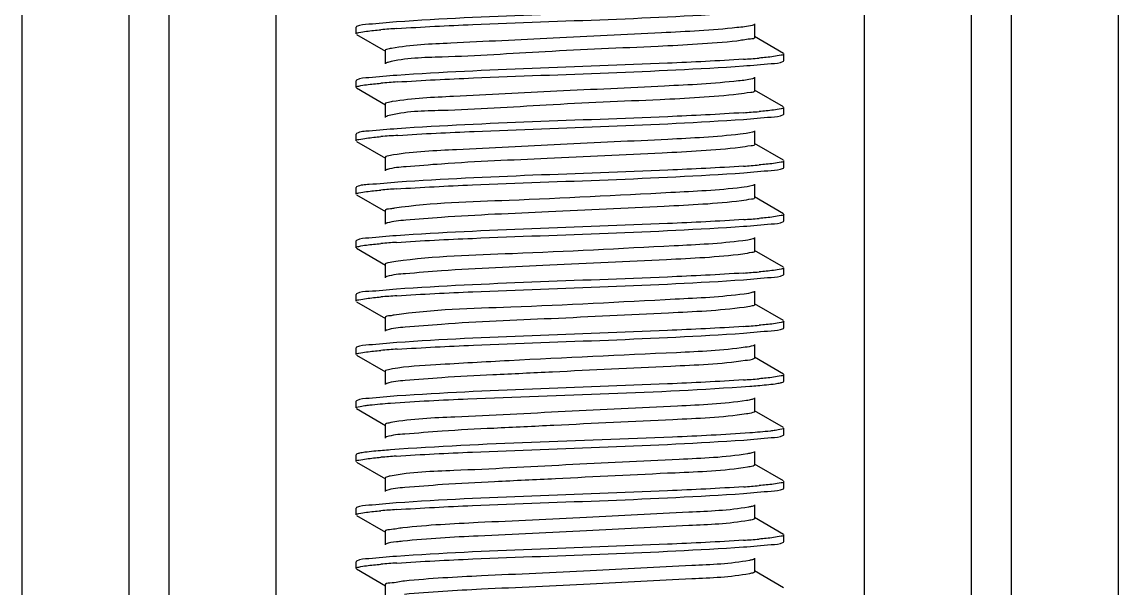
# Model space of a CAD drawing. Extents: x 1680110 to 4798266, y 269661 to 1249705.
# Drawn here: x 2404359.1 to 2404710.5, y 663789.8 to 663971.4 of the extents above; entities that cross this region are included whole.
import ezdxf

# ---------------------------------------------------------------- set-up
doc = ezdxf.new("R2010")
doc.units = 0
doc.header["$LTSCALE"] = 1000
doc.header["$MEASUREMENT"] = 0

# ---------------------------------------------------------------- blocks, each defined once
blk = doc.blocks.new('gfhhrryyfd')
at = {"linetype": 'Continuous'}
for p, q in [((3693152.86, -1741005.43), (3693152.86, -1744418.97)), ((3693187.15, -1741005.43), (3693187.15, -1744418.97)), ((3693200.01, -1741005.43), (3693200.01, -1744418.97)), ((3693234.3, -1741005.43), (3693234.3, -1744418.97)), ((3693422.89, -1741005.43), (3693422.89, -1744418.97)), ((3693457.18, -1741005.43), (3693457.18, -1744418.97)), ((3693470.04, -1741005.43), (3693470.04, -1744418.97)), ((3693504.33, -1741005.43), (3693504.33, -1744418.97)), ((3693260.18, -1743474.47), (3693260.01, -1743474.65)), ((3693260.01, -1743476.8), (3693260.01, -1743474.65)), ((3693260.01, -1743476.8), (3693260.01, -1743474.65)), ((3693387.89, -1743477.87), (3693387.89, -1743473.58)), ((3693260.18, -1743476.98), (3693269.48, -1743482.37)), ((3693397.01, -1743483.04), (3693387.71, -1743477.65)), ((3693269.29, -1743482.15), (3693269.29, -1743486.44)), ((3693397.18, -1743485.37), (3693397.18, -1743483.23)), ((3693397.18, -1743485.37), (3693397.18, -1743483.23)), ((3693397.01, -1743485.56), (3693397.18, -1743485.37)), ((3693387.89, -1743495.01), (3693387.89, -1743490.73)), ((3693260.18, -1743491.61), (3693260.01, -1743491.8)), ((3693260.01, -1743493.94), (3693260.01, -1743491.8)), ((3693260.01, -1743493.94), (3693260.01, -1743491.8)), ((3693260.18, -1743494.13), (3693269.48, -1743499.52)), ((3693397.01, -1743500.18), (3693387.71, -1743494.8)), ((3693269.29, -1743499.3), (3693269.29, -1743503.59)), ((3693397.18, -1743502.51), (3693397.18, -1743500.37)), ((3693397.18, -1743502.51), (3693397.18, -1743500.37)), ((3693397.01, -1743502.7), (3693397.18, -1743502.51)), ((3693387.89, -1743512.16), (3693387.89, -1743507.87)), ((3693260.18, -1743508.76), (3693260.01, -1743508.94)), ((3693260.01, -1743511.09), (3693260.01, -1743508.94)), ((3693260.01, -1743511.09), (3693260.01, -1743508.94)), ((3693260.18, -1743511.27), (3693269.48, -1743516.66)), ((3693397.01, -1743517.33), (3693387.71, -1743511.94)), ((3693269.29, -1743516.44), (3693269.29, -1743520.73)), ((3693397.18, -1743519.66), (3693397.18, -1743517.52)), ((3693397.18, -1743519.66), (3693397.18, -1743517.52)), ((3693397.01, -1743519.85), (3693397.18, -1743519.66)), ((3693387.89, -1743529.3), (3693387.89, -1743525.02)), ((3693260.18, -1743525.9), (3693260.01, -1743526.09)), ((3693260.01, -1743528.23), (3693260.01, -1743526.09)), ((3693260.01, -1743528.23), (3693260.01, -1743526.09)), ((3693260.18, -1743528.42), (3693269.48, -1743533.81)), ((3693397.01, -1743534.47), (3693387.71, -1743529.09)), ((3693269.29, -1743533.59), (3693269.29, -1743537.88)), ((3693397.18, -1743536.8), (3693397.18, -1743534.66)), ((3693397.18, -1743536.8), (3693397.18, -1743534.66)), ((3693397.01, -1743536.99), (3693397.18, -1743536.8)), ((3693260.18, -1743543.05), (3693260.01, -1743543.23)), ((3693260.01, -1743545.38), (3693260.01, -1743543.23)), ((3693260.01, -1743545.38), (3693260.01, -1743543.23)), ((3693387.89, -1743546.45), (3693387.89, -1743542.16)), ((3693260.18, -1743545.57), (3693269.48, -1743550.95)), ((3693397.01, -1743551.62), (3693387.71, -1743546.23)), ((3693269.29, -1743550.74), (3693269.29, -1743555.02)), ((3693397.01, -1743554.14), (3693397.18, -1743553.95)), ((3693397.18, -1743553.95), (3693397.18, -1743551.81)), ((3693397.18, -1743553.95), (3693397.18, -1743551.81)), ((3693260.18, -1743560.19), (3693260.01, -1743560.38)), ((3693260.01, -1743562.52), (3693260.01, -1743560.38)), ((3693260.01, -1743562.52), (3693260.01, -1743560.38)), ((3693387.89, -1743563.59), (3693387.89, -1743559.31)), ((3693260.18, -1743562.71), (3693269.48, -1743568.1)), ((3693397.01, -1743568.76), (3693387.71, -1743563.38)), ((3693269.29, -1743567.88), (3693269.29, -1743572.17)), ((3693397.01, -1743571.28), (3693397.18, -1743571.1)), ((3693397.18, -1743571.1), (3693397.18, -1743568.95)), ((3693397.18, -1743571.1), (3693397.18, -1743568.95)), ((3693260.18, -1743577.34), (3693260.01, -1743577.52)), ((3693260.01, -1743579.67), (3693260.01, -1743577.52)), ((3693260.01, -1743579.67), (3693260.01, -1743577.52)), ((3693387.89, -1743580.74), (3693387.89, -1743576.45)), ((3693260.18, -1743579.86), (3693269.48, -1743585.24)), ((3693397.01, -1743585.91), (3693387.71, -1743580.52)), ((3693269.29, -1743585.03), (3693269.29, -1743589.31)), ((3693397.01, -1743588.43), (3693397.18, -1743588.24)), ((3693397.18, -1743588.24), (3693397.18, -1743586.1)), ((3693397.18, -1743588.24), (3693397.18, -1743586.1)), ((3693260.18, -1743594.48), (3693260.01, -1743594.67)), ((3693260.01, -1743596.81), (3693260.01, -1743594.67)), ((3693260.01, -1743596.81), (3693260.01, -1743594.67)), ((3693387.89, -1743597.88), (3693387.89, -1743593.6)), ((3693260.18, -1743597), (3693269.48, -1743602.39)), ((3693397.01, -1743603.05), (3693387.71, -1743597.67)), ((3693269.29, -1743602.17), (3693269.29, -1743606.46)), ((3693269.8, -1743606.1), (3693269.48, -1743606.24)), ((3693397.01, -1743605.57), (3693397.18, -1743605.39)), ((3693397.18, -1743605.39), (3693397.18, -1743603.24)), ((3693397.18, -1743605.39), (3693397.18, -1743603.24)), ((3693260.18, -1743611.63), (3693260.01, -1743611.82)), ((3693260.01, -1743613.96), (3693260.01, -1743611.82)), ((3693260.01, -1743613.96), (3693260.01, -1743611.82)), ((3693387.89, -1743615.03), (3693387.89, -1743610.74)), ((3693260.18, -1743614.15), (3693269.48, -1743619.53)), ((3693397.01, -1743620.2), (3693387.71, -1743614.81)), ((3693269.29, -1743619.32), (3693269.29, -1743623.6)), ((3693397.18, -1743622.53), (3693397.18, -1743620.39)), ((3693397.18, -1743622.53), (3693397.18, -1743620.39)), ((3693269.77, -1743623.26), (3693269.48, -1743623.39)), ((3693397.01, -1743622.72), (3693397.18, -1743622.53)), ((3693260.18, -1743628.77), (3693260.01, -1743628.96)), ((3693260.01, -1743631.1), (3693260.01, -1743628.96)), ((3693260.01, -1743631.1), (3693260.01, -1743628.96)), ((3693260.18, -1743631.29), (3693269.48, -1743636.68)), ((3693387.89, -1743632.18), (3693387.89, -1743627.89)), ((3693397.01, -1743637.35), (3693387.71, -1743631.96)), ((3693269.29, -1743636.46), (3693269.29, -1743640.75)), ((3693397.18, -1743639.68), (3693397.18, -1743637.53)), ((3693397.18, -1743639.68), (3693397.18, -1743637.53)), ((3693397.01, -1743639.86), (3693397.18, -1743639.68)), ((3693387.89, -1743649.32), (3693387.89, -1743645.03)), ((3693260.18, -1743645.92), (3693260.01, -1743646.11)), ((3693260.01, -1743648.25), (3693260.01, -1743646.11)), ((3693260.01, -1743648.25), (3693260.01, -1743646.11)), ((3693260.18, -1743648.44), (3693269.48, -1743653.82)), ((3693397.01, -1743654.49), (3693387.71, -1743649.1)), ((3693269.29, -1743653.61), (3693269.29, -1743657.89))]:
    blk.add_line(p, q, dxfattribs=at)
for centre, radius, start, end in [((3693292.76, -1743770.47), 296.04, 93.8191, 94.8056), ((3693364.5, -1743190.38), 295.21, 273.8293, 274.8033), ((3693292.97, -1743790.22), 298.65, 93.7945, 94.8061), ((3693364.49, -1743207.49), 295.24, 273.829, 274.8033), ((3693293.24, -1743810.85), 302.15, 93.7629, 94.8058), ((3693364.52, -1743225.01), 294.87, 273.8325, 274.8033), ((3693292.57, -1743819.57), 293.7, 93.8435, 94.8035), ((3693364.62, -1743243.38), 293.64, 273.8438, 274.8035), ((3693292.63, -1743837.38), 294.36, 93.8358, 94.8047), ((3693364.54, -1743259.5), 294.67, 273.8343, 274.8034), ((3693292.75, -1743856.12), 295.97, 93.8198, 94.8056), ((3693364.5, -1743276.11), 295.2, 273.8293, 274.8033), ((3693292.96, -1743875.84), 298.55, 93.7954, 94.806), ((3693364.49, -1743293.21), 295.25, 273.829, 274.8033), ((3693292.57, -1743905.29), 293.69, 93.8436, 94.8035), ((3693364.62, -1743329.15), 293.6, 273.8442, 274.8035), ((3693292.62, -1743923.07), 294.32, 93.8362, 94.8047), ((3693364.54, -1743345.26), 294.64, 273.8345, 274.8034), ((3693292.75, -1743941.78), 295.9, 93.8204, 94.8056)]:
    blk.add_arc(centre, radius, start, end, dxfattribs=at)
for points, knots in [([(3693384.24, -1743467.78), (3693376.12, -1743468.34), (3693339.02, -1743470.12), (3693301.87, -1743470.98), (3693272.94, -1743472.95)], [0, 0, 0, 0, 0.219182, 1, 1, 1, 1]), ([(3693272.94, -1743472.95), (3693269.98, -1743473.15), (3693265.84, -1743473.73), (3693261.33, -1743473.8), (3693260.18, -1743474.47)], [0, 0, 0, 0, 0.690282, 1, 1, 1, 1]), ([(3693273.04, -1743475.09), (3693281.16, -1743474.54), (3693318.22, -1743472.75), (3693355.32, -1743471.89), (3693384.21, -1743469.93)], [0, 0, 0, 0, 0.219464, 1, 1, 1, 1]), ([(3693260.01, -1743476.8), (3693260.01, -1743476.49), (3693261.65, -1743476.28), (3693262.48, -1743476.06), (3693263.3, -1743475.95)], [0, 0, 0, 0, 0.271583, 1, 1, 1, 1]), ([(3693382.13, -1743474.79), (3693374.09, -1743475.66), (3693354.42, -1743476.65), (3693323.81, -1743478.02), (3693294.97, -1743479.64), (3693277.59, -1743480.32), (3693271.31, -1743481.44)], [0, 0, 0, 0, 0.218541, 0.53186, 0.827656, 1, 1, 1, 1]), ([(3693387.71, -1743473.8), (3693387.5, -1743473.92), (3693385.66, -1743474.45), (3693383.77, -1743474.62), (3693382.13, -1743474.79)], [0, 0, 0, 0, 0.126922, 1, 1, 1, 1]), ([(3693382.13, -1743479.08), (3693373.72, -1743479.98), (3693353.22, -1743481.02), (3693321.64, -1743482.3), (3693292.91, -1743484.3), (3693275.84, -1743484.48), (3693270.22, -1743485.96)], [0, 0, 0, 0, 0.226203, 0.548928, 0.844544, 1, 1, 1, 1]), ([(3693387.89, -1743477.87), (3693387.9, -1743478.39), (3693384.94, -1743478.5), (3693383.57, -1743478.93), (3693382.13, -1743479.08)], [0, 0, 0, 0, 0.26668, 1, 1, 1, 1]), ([(3693271.31, -1743481.44), (3693270.8, -1743481.53), (3693270.23, -1743481.66), (3693269.3, -1743481.95), (3693269.29, -1743482.15)], [0, 0, 0, 0, 0.71423, 1, 1, 1, 1]), ([(3693397.18, -1743483.23), (3693397.18, -1743483.54), (3693395.53, -1743483.74), (3693394.69, -1743483.97), (3693393.86, -1743484.08)], [0, 0, 0, 0, 0.271492, 1, 1, 1, 1]), ([(3693270.22, -1743485.96), (3693270.07, -1743486), (3693269.82, -1743486.07), (3693269.58, -1743486.17), (3693269.48, -1743486.22)], [0, 0, 0, 0, 0.582774, 1, 1, 1, 1]), ([(3693384.21, -1743484.93), (3693376.1, -1743485.48), (3693339.04, -1743487.27), (3693301.94, -1743488.13), (3693273.04, -1743490.09)], [0, 0, 0, 0, 0.219137, 1, 1, 1, 1]), ([(3693273.2, -1743492.22), (3693281.33, -1743491.67), (3693318.34, -1743489.89), (3693355.38, -1743489.03), (3693384.21, -1743487.07)], [0, 0, 0, 0, 0.21999, 1, 1, 1, 1]), ([(3693384.21, -1743487.07), (3693387.17, -1743486.87), (3693391.33, -1743486.3), (3693395.86, -1743486.22), (3693397.01, -1743485.56)], [0, 0, 0, 0, 0.690317, 1, 1, 1, 1]), ([(3693273.04, -1743490.09), (3693270.06, -1743490.29), (3693265.89, -1743490.87), (3693261.34, -1743490.94), (3693260.18, -1743491.61)], [0, 0, 0, 0, 0.69044, 1, 1, 1, 1]), ([(3693260.01, -1743493.94), (3693260.01, -1743493.63), (3693261.66, -1743493.42), (3693262.5, -1743493.2), (3693263.33, -1743493.09)], [0, 0, 0, 0, 0.27145, 1, 1, 1, 1]), ([(3693382.63, -1743491.89), (3693374.77, -1743492.76), (3693355.32, -1743493.75), (3693324.86, -1743495.14), (3693295.77, -1743496.71), (3693278.12, -1743497.46), (3693271.63, -1743498.53)], [0, 0, 0, 0, 0.213445, 0.524835, 0.822565, 1, 1, 1, 1]), ([(3693387.71, -1743490.94), (3693387.51, -1743491.06), (3693385.84, -1743491.55), (3693384.13, -1743491.72), (3693382.63, -1743491.89)], [0, 0, 0, 0, 0.129402, 1, 1, 1, 1]), ([(3693382.63, -1743496.17), (3693374.28, -1743497.1), (3693353.71, -1743498.13), (3693321.92, -1743499.41), (3693292.96, -1743501.5), (3693275.72, -1743501.58), (3693270.12, -1743503.13)], [0, 0, 0, 0, 0.223629, 0.547758, 0.845359, 1, 1, 1, 1]), ([(3693387.89, -1743495.01), (3693387.9, -1743495.5), (3693385.21, -1743495.64), (3693383.95, -1743496.02), (3693382.63, -1743496.17)], [0, 0, 0, 0, 0.267679, 1, 1, 1, 1]), ([(3693271.63, -1743498.53), (3693271.04, -1743498.63), (3693270.4, -1743498.78), (3693269.3, -1743499.07), (3693269.29, -1743499.3)], [0, 0, 0, 0, 0.717972, 1, 1, 1, 1]), ([(3693397.18, -1743500.37), (3693397.18, -1743500.68), (3693395.53, -1743500.89), (3693394.69, -1743501.12), (3693393.86, -1743501.22)], [0, 0, 0, 0, 0.27149, 1, 1, 1, 1]), ([(3693270.12, -1743503.13), (3693269.99, -1743503.17), (3693269.78, -1743503.23), (3693269.57, -1743503.32), (3693269.48, -1743503.37)], [0, 0, 0, 0, 0.576628, 1, 1, 1, 1]), ([(3693384.21, -1743502.08), (3693376.12, -1743502.63), (3693339.12, -1743504.41), (3693302.07, -1743505.28), (3693273.2, -1743507.22)], [0, 0, 0, 0, 0.218917, 1, 1, 1, 1]), ([(3693273.42, -1743509.35), (3693281.56, -1743508.81), (3693318.5, -1743507.03), (3693355.48, -1743506.17), (3693384.23, -1743504.22)], [0, 0, 0, 0, 0.220703, 1, 1, 1, 1]), ([(3693384.23, -1743504.22), (3693387.19, -1743504.02), (3693391.34, -1743503.44), (3693395.86, -1743503.36), (3693397.01, -1743502.7)], [0, 0, 0, 0, 0.690284, 1, 1, 1, 1]), ([(3693273.2, -1743507.22), (3693270.19, -1743507.43), (3693265.96, -1743508.01), (3693261.35, -1743508.08), (3693260.18, -1743508.76)], [0, 0, 0, 0, 0.690671, 1, 1, 1, 1]), ([(3693387.71, -1743508.09), (3693387.53, -1743508.19), (3693386.02, -1743508.66), (3693384.46, -1743508.82), (3693383.11, -1743508.98)], [0, 0, 0, 0, 0.132064, 1, 1, 1, 1]), ([(3693260.01, -1743511.09), (3693260.01, -1743510.77), (3693261.69, -1743510.57), (3693262.53, -1743510.34), (3693263.37, -1743510.23)], [0, 0, 0, 0, 0.271241, 1, 1, 1, 1]), ([(3693383.11, -1743508.98), (3693375.43, -1743509.87), (3693356.22, -1743510.84), (3693325.91, -1743512.25), (3693296.59, -1743513.79), (3693278.67, -1743514.58), (3693271.97, -1743515.62)], [0, 0, 0, 0, 0.208365, 0.51783, 0.817489, 1, 1, 1, 1]), ([(3693383.11, -1743513.26), (3693374.83, -1743514.23), (3693354.19, -1743515.19), (3693322.31, -1743516.8), (3693294.87, -1743517.89), (3693277.83, -1743519.28), (3693271.97, -1743519.73), (3693270.04, -1743520.3)], [0, 0, 0, 0, 0.220836, 0.546198, 0.845814, 0.946671, 1, 1, 1, 1]), ([(3693387.89, -1743512.16), (3693387.9, -1743512.6), (3693385.47, -1743512.78), (3693384.31, -1743513.12), (3693383.11, -1743513.26)], [0, 0, 0, 0, 0.268865, 1, 1, 1, 1]), ([(3693271.97, -1743515.62), (3693271.3, -1743515.73), (3693270.58, -1743515.9), (3693269.3, -1743516.18), (3693269.29, -1743516.44)], [0, 0, 0, 0, 0.721099, 1, 1, 1, 1]), ([(3693397.18, -1743517.52), (3693397.18, -1743517.83), (3693395.53, -1743518.03), (3693394.7, -1743518.26), (3693393.86, -1743518.37)], [0, 0, 0, 0, 0.271512, 1, 1, 1, 1]), ([(3693270.04, -1743520.3), (3693269.93, -1743520.33), (3693269.74, -1743520.39), (3693269.56, -1743520.47), (3693269.48, -1743520.51)], [0, 0, 0, 0, 0.571059, 1, 1, 1, 1]), ([(3693272.88, -1743526.53), (3693281.01, -1743525.98), (3693318.15, -1743524.19), (3693355.34, -1743523.33), (3693384.31, -1743521.36)], [0, 0, 0, 0, 0.219066, 1, 1, 1, 1]), ([(3693384.23, -1743519.22), (3693376.17, -1743519.77), (3693339.23, -1743521.55), (3693302.25, -1743522.42), (3693273.42, -1743524.35)], [0, 0, 0, 0, 0.218549, 1, 1, 1, 1]), ([(3693384.31, -1743521.36), (3693387.25, -1743521.16), (3693391.37, -1743520.59), (3693395.86, -1743520.51), (3693397.01, -1743519.85)], [0, 0, 0, 0, 0.69018, 1, 1, 1, 1]), ([(3693273.42, -1743524.35), (3693270.35, -1743524.56), (3693266.05, -1743525.15), (3693261.37, -1743525.22), (3693260.18, -1743525.9)], [0, 0, 0, 0, 0.690961, 1, 1, 1, 1]), ([(3693387.71, -1743525.23), (3693387.54, -1743525.33), (3693386.19, -1743525.77), (3693384.78, -1743525.92), (3693383.57, -1743526.07)], [0, 0, 0, 0, 0.134759, 1, 1, 1, 1]), ([(3693260.01, -1743528.23), (3693260.01, -1743527.92), (3693261.65, -1743527.72), (3693262.48, -1743527.49), (3693263.3, -1743527.38)], [0, 0, 0, 0, 0.271599, 1, 1, 1, 1]), ([(3693383.57, -1743526.07), (3693376.08, -1743526.99), (3693351.19, -1743528.17), (3693314.16, -1743530.28), (3693284.48, -1743530.95), (3693272.34, -1743532.71)], [0, 0, 0, 0, 0.2033, 0.669699, 1, 1, 1, 1]), ([(3693387.89, -1743529.3), (3693387.9, -1743529.71), (3693385.72, -1743529.92), (3693384.66, -1743530.22), (3693383.57, -1743530.35)], [0, 0, 0, 0, 0.269913, 1, 1, 1, 1]), ([(3693272.34, -1743532.71), (3693271.89, -1743532.78), (3693271.03, -1743533.02), (3693269.3, -1743532.98), (3693269.29, -1743533.59)], [0, 0, 0, 0, 0.421563, 1, 1, 1, 1]), ([(3693383.57, -1743530.35), (3693375.36, -1743531.36), (3693354.7, -1743532.3), (3693322.66, -1743533.94), (3693294.95, -1743535.01), (3693277.77, -1743536.44), (3693271.89, -1743536.88), (3693269.97, -1743537.46)], [0, 0, 0, 0, 0.21788, 0.544381, 0.846087, 0.947243, 1, 1, 1, 1]), ([(3693384.31, -1743536.36), (3693376.18, -1743536.91), (3693339.04, -1743538.7), (3693301.85, -1743539.56), (3693272.88, -1743541.54)], [0, 0, 0, 0, 0.219044, 1, 1, 1, 1]), ([(3693397.18, -1743534.66), (3693397.18, -1743534.97), (3693395.54, -1743535.18), (3693394.71, -1743535.4), (3693393.89, -1743535.51)], [0, 0, 0, 0, 0.271607, 1, 1, 1, 1]), ([(3693269.97, -1743537.46), (3693269.88, -1743537.49), (3693269.71, -1743537.55), (3693269.55, -1743537.62), (3693269.48, -1743537.66)], [0, 0, 0, 0, 0.566019, 1, 1, 1, 1]), ([(3693272.93, -1743543.68), (3693281.05, -1743543.12), (3693318.16, -1743541.33), (3693355.31, -1743540.48), (3693384.24, -1743538.51)], [0, 0, 0, 0, 0.21915, 1, 1, 1, 1]), ([(3693384.24, -1743538.51), (3693387.2, -1743538.31), (3693391.34, -1743537.73), (3693395.86, -1743537.65), (3693397.01, -1743536.99)], [0, 0, 0, 0, 0.690268, 1, 1, 1, 1]), ([(3693272.88, -1743541.54), (3693269.94, -1743541.74), (3693265.82, -1743542.31), (3693261.32, -1743542.39), (3693260.18, -1743543.05)], [0, 0, 0, 0, 0.690198, 1, 1, 1, 1]), ([(3693384.01, -1743543.16), (3693376.7, -1743544.1), (3693352.05, -1743545.27), (3693315, -1743547.35), (3693285.13, -1743548.1), (3693272.73, -1743549.8)], [0, 0, 0, 0, 0.198237, 0.663206, 1, 1, 1, 1]), ([(3693387.71, -1743542.38), (3693387.56, -1743542.47), (3693386.35, -1743542.87), (3693385.09, -1743543.02), (3693384.01, -1743543.16)], [0, 0, 0, 0, 0.138038, 1, 1, 1, 1]), ([(3693260.01, -1743545.38), (3693260.01, -1743545.07), (3693261.65, -1743544.86), (3693262.47, -1743544.64), (3693263.3, -1743544.53)], [0, 0, 0, 0, 0.271633, 1, 1, 1, 1]), ([(3693387.89, -1743546.45), (3693387.9, -1743546.82), (3693385.96, -1743547.05), (3693384.98, -1743547.32), (3693384.01, -1743547.44)], [0, 0, 0, 0, 0.271897, 1, 1, 1, 1]), ([(3693272.73, -1743549.8), (3693271.86, -1743549.92), (3693270.99, -1743550.15), (3693269.29, -1743550.41), (3693269.29, -1743550.74)], [0, 0, 0, 0, 0.725984, 1, 1, 1, 1]), ([(3693384.01, -1743547.44), (3693375.89, -1743548.49), (3693355.2, -1743549.4), (3693323.03, -1743551.08), (3693295.05, -1743552.14), (3693277.74, -1743553.6), (3693271.82, -1743554.02), (3693269.92, -1743554.63)], [0, 0, 0, 0, 0.214764, 0.542299, 0.846146, 0.94769, 1, 1, 1, 1]), ([(3693384.24, -1743553.51), (3693376.12, -1743554.06), (3693339.02, -1743555.85), (3693301.87, -1743556.71), (3693272.93, -1743558.68)], [0, 0, 0, 0, 0.21918, 1, 1, 1, 1]), ([(3693397.18, -1743551.81), (3693397.18, -1743552.12), (3693395.53, -1743552.32), (3693394.7, -1743552.55), (3693393.87, -1743552.66)], [0, 0, 0, 0, 0.271532, 1, 1, 1, 1]), ([(3693269.92, -1743554.63), (3693269.83, -1743554.65), (3693269.68, -1743554.7), (3693269.54, -1743554.77), (3693269.48, -1743554.8)], [0, 0, 0, 0, 0.561464, 1, 1, 1, 1]), ([(3693273.04, -1743560.81), (3693281.16, -1743560.26), (3693318.22, -1743558.48), (3693355.32, -1743557.62), (3693384.21, -1743555.66)], [0, 0, 0, 0, 0.21945, 1, 1, 1, 1]), ([(3693384.21, -1743555.66), (3693387.18, -1743555.45), (3693391.33, -1743554.88), (3693395.86, -1743554.8), (3693397.01, -1743554.14)], [0, 0, 0, 0, 0.690314, 1, 1, 1, 1]), ([(3693272.93, -1743558.68), (3693269.98, -1743558.88), (3693265.84, -1743559.45), (3693261.33, -1743559.53), (3693260.18, -1743560.19)], [0, 0, 0, 0, 0.690278, 1, 1, 1, 1]), ([(3693384.42, -1743560.25), (3693377.12, -1743561.24), (3693352.13, -1743562.37), (3693314.78, -1743564.59), (3693284.57, -1743565.18), (3693272.2, -1743567.02)], [0, 0, 0, 0, 0.196711, 0.666198, 1, 1, 1, 1]), ([(3693387.71, -1743559.52), (3693387.57, -1743559.6), (3693386.5, -1743559.98), (3693385.38, -1743560.12), (3693384.42, -1743560.25)], [0, 0, 0, 0, 0.141415, 1, 1, 1, 1]), ([(3693260.01, -1743562.52), (3693260.01, -1743562.21), (3693261.65, -1743562.01), (3693262.48, -1743561.78), (3693263.3, -1743561.67)], [0, 0, 0, 0, 0.271586, 1, 1, 1, 1]), ([(3693384.42, -1743564.53), (3693376.4, -1743565.63), (3693355.71, -1743566.5), (3693323.42, -1743568.22), (3693295.18, -1743569.26), (3693277.72, -1743570.76), (3693271.76, -1743571.16), (3693269.87, -1743571.79)], [0, 0, 0, 0, 0.2115, 0.539982, 0.846021, 0.948031, 1, 1, 1, 1]), ([(3693387.89, -1743563.59), (3693387.89, -1743563.93), (3693386.18, -1743564.18), (3693385.29, -1743564.41), (3693384.42, -1743564.53)], [0, 0, 0, 0, 0.273799, 1, 1, 1, 1]), ([(3693272.2, -1743567.02), (3693271.78, -1743567.09), (3693270.95, -1743567.32), (3693269.29, -1743567.29), (3693269.29, -1743567.88)], [0, 0, 0, 0, 0.420896, 1, 1, 1, 1]), ([(3693384.21, -1743570.66), (3693376.1, -1743571.21), (3693339.04, -1743572.99), (3693301.94, -1743573.85), (3693273.04, -1743575.82)], [0, 0, 0, 0, 0.219141, 1, 1, 1, 1]), ([(3693384.21, -1743572.8), (3693387.17, -1743572.6), (3693391.33, -1743572.02), (3693395.86, -1743571.95), (3693397.01, -1743571.28)], [0, 0, 0, 0, 0.690317, 1, 1, 1, 1]), ([(3693397.18, -1743568.95), (3693397.18, -1743569.26), (3693395.53, -1743569.47), (3693394.69, -1743569.7), (3693393.86, -1743569.8)], [0, 0, 0, 0, 0.271493, 1, 1, 1, 1]), ([(3693269.87, -1743571.79), (3693269.8, -1743571.81), (3693269.66, -1743571.86), (3693269.54, -1743571.92), (3693269.48, -1743571.95)], [0, 0, 0, 0, 0.557348, 1, 1, 1, 1]), ([(3693273.2, -1743577.95), (3693281.33, -1743577.4), (3693318.33, -1743575.62), (3693355.38, -1743574.76), (3693384.21, -1743572.8)], [0, 0, 0, 0, 0.21997, 1, 1, 1, 1]), ([(3693273.04, -1743575.82), (3693270.06, -1743576.02), (3693265.89, -1743576.6), (3693261.34, -1743576.67), (3693260.18, -1743577.34)], [0, 0, 0, 0, 0.690434, 1, 1, 1, 1]), ([(3693384.81, -1743577.34), (3693377.51, -1743578.39), (3693352.2, -1743579.54), (3693319.13, -1743581.07), (3693288.79, -1743582.76), (3693276.3, -1743583.49), (3693271.7, -1743584.25)], [0, 0, 0, 0, 0.195214, 0.66949, 0.876579, 1, 1, 1, 1]), ([(3693387.71, -1743576.67), (3693387.58, -1743576.74), (3693386.64, -1743577.08), (3693385.65, -1743577.22), (3693384.81, -1743577.34)], [0, 0, 0, 0, 0.145106, 1, 1, 1, 1]), ([(3693260.01, -1743579.67), (3693260.01, -1743579.36), (3693261.66, -1743579.15), (3693262.5, -1743578.92), (3693263.33, -1743578.82)], [0, 0, 0, 0, 0.271456, 1, 1, 1, 1]), ([(3693384.81, -1743581.62), (3693376.9, -1743582.77), (3693356.22, -1743583.61), (3693329.25, -1743585), (3693304.79, -1743586.15), (3693289, -1743586.91), (3693277.71, -1743587.92), (3693271.71, -1743588.3), (3693269.83, -1743588.95)], [0, 0, 0, 0, 0.2081, 0.537452, 0.703534, 0.845734, 0.94828, 1, 1, 1, 1]), ([(3693387.89, -1743580.74), (3693387.89, -1743580.84), (3693386.81, -1743581.55), (3693385.79, -1743581.48), (3693384.81, -1743581.62)], [0, 0, 0, 0, 0.090621, 1, 1, 1, 1]), ([(3693271.7, -1743584.25), (3693271.09, -1743584.35), (3693270.44, -1743584.5), (3693269.29, -1743584.79), (3693269.29, -1743585.03)], [0, 0, 0, 0, 0.718866, 1, 1, 1, 1]), ([(3693269.83, -1743588.95), (3693269.76, -1743588.97), (3693269.65, -1743589.01), (3693269.53, -1743589.07), (3693269.48, -1743589.09)], [0, 0, 0, 0, 0.55363, 1, 1, 1, 1]), ([(3693384.21, -1743587.8), (3693376.12, -1743588.35), (3693339.11, -1743590.14), (3693302.07, -1743591), (3693273.2, -1743592.95)], [0, 0, 0, 0, 0.218927, 1, 1, 1, 1]), ([(3693386.29, -1743589.8), (3693387.13, -1743589.74), (3693389.83, -1743589.53), (3693392.54, -1743589.28), (3693394.4, -1743589.02)], [0, 0, 0, 0, 0.30751, 1, 1, 1, 1]), ([(3693397.18, -1743586.1), (3693397.18, -1743586.41), (3693395.53, -1743586.61), (3693394.69, -1743586.84), (3693393.86, -1743586.95)], [0, 0, 0, 0, 0.27149, 1, 1, 1, 1]), ([(3693394.4, -1743589.02), (3693394.97, -1743588.94), (3693395.84, -1743588.79), (3693396.73, -1743588.59), (3693397.01, -1743588.43)], [0, 0, 0, 0, 0.642991, 1, 1, 1, 1]), ([(3693271.01, -1743595.25), (3693279.28, -1743594.64), (3693317.71, -1743592.77), (3693356.2, -1743592.01), (3693386.29, -1743589.8)], [0, 0, 0, 0, 0.21564, 1, 1, 1, 1]), ([(3693260.01, -1743596.81), (3693260.01, -1743596.54), (3693261.39, -1743596.32), (3693262.12, -1743596.13), (3693262.83, -1743596.03)], [0, 0, 0, 0, 0.274278, 1, 1, 1, 1]), ([(3693273.2, -1743592.95), (3693270.18, -1743593.15), (3693265.96, -1743593.74), (3693261.35, -1743593.81), (3693260.18, -1743594.48)], [0, 0, 0, 0, 0.690663, 1, 1, 1, 1]), ([(3693262.83, -1743596.03), (3693263.35, -1743595.96), (3693266.07, -1743595.62), (3693268.8, -1743595.41), (3693271.01, -1743595.25)], [0, 0, 0, 0, 0.191483, 1, 1, 1, 1]), ([(3693385.18, -1743594.43), (3693377.87, -1743595.55), (3693358.43, -1743596.36), (3693327.25, -1743597.91), (3693296.65, -1743599.61), (3693277.91, -1743600.24), (3693271.16, -1743601.48)], [0, 0, 0, 0, 0.194105, 0.509785, 0.82001, 1, 1, 1, 1]), ([(3693387.71, -1743593.82), (3693387.43, -1743593.97), (3693386.57, -1743594.19), (3693385.73, -1743594.34), (3693385.18, -1743594.43)], [0, 0, 0, 0, 0.36416, 1, 1, 1, 1]), ([(3693385.18, -1743598.71), (3693377.38, -1743599.91), (3693356.73, -1743600.7), (3693329.72, -1743602.12), (3693305.06, -1743603.29), (3693289.09, -1743604.05), (3693277.72, -1743605.08), (3693271.67, -1743605.44), (3693269.8, -1743606.1)], [0, 0, 0, 0, 0.204575, 0.534732, 0.702004, 0.845303, 0.948449, 1, 1, 1, 1]), ([(3693387.9, -1743597.88), (3693387.9, -1743598.15), (3693386.58, -1743598.43), (3693385.86, -1743598.61), (3693385.18, -1743598.71)], [0, 0, 0, 0, 0.278319, 1, 1, 1, 1]), ([(3693271.16, -1743601.48), (3693270.69, -1743601.57), (3693270.16, -1743601.69), (3693269.29, -1743601.98), (3693269.29, -1743602.17)], [0, 0, 0, 0, 0.712667, 1, 1, 1, 1]), ([(3693386.29, -1743604.8), (3693378.04, -1743605.41), (3693339.61, -1743607.28), (3693301.12, -1743608.04), (3693271.01, -1743610.25)], [0, 0, 0, 0, 0.215051, 1, 1, 1, 1]), ([(3693384.31, -1743607.08), (3693387.25, -1743606.88), (3693391.37, -1743606.31), (3693395.86, -1743606.23), (3693397.01, -1743605.57)], [0, 0, 0, 0, 0.690176, 1, 1, 1, 1]), ([(3693394.4, -1743604.02), (3693393.89, -1743604.09), (3693391.19, -1743604.42), (3693388.48, -1743604.64), (3693386.29, -1743604.8)], [0, 0, 0, 0, 0.191313, 1, 1, 1, 1]), ([(3693397.18, -1743603.24), (3693397.18, -1743603.51), (3693395.81, -1743603.74), (3693395.1, -1743603.92), (3693394.4, -1743604.02)], [0, 0, 0, 0, 0.274533, 1, 1, 1, 1]), ([(3693271.01, -1743610.25), (3693270.17, -1743610.31), (3693267.44, -1743610.52), (3693264.71, -1743610.77), (3693262.83, -1743611.03)], [0, 0, 0, 0, 0.307323, 1, 1, 1, 1]), ([(3693272.88, -1743612.26), (3693281.01, -1743611.7), (3693318.15, -1743609.92), (3693355.34, -1743609.06), (3693384.31, -1743607.08)], [0, 0, 0, 0, 0.219067, 1, 1, 1, 1]), ([(3693260.01, -1743613.96), (3693260.01, -1743613.65), (3693261.65, -1743613.44), (3693262.48, -1743613.22), (3693263.31, -1743613.11)], [0, 0, 0, 0, 0.271597, 1, 1, 1, 1]), ([(3693262.83, -1743611.03), (3693262.25, -1743611.11), (3693261.36, -1743611.27), (3693260.46, -1743611.47), (3693260.18, -1743611.63)], [0, 0, 0, 0, 0.643579, 1, 1, 1, 1]), ([(3693385.53, -1743611.52), (3693378.3, -1743612.71), (3693358.77, -1743613.46), (3693327.4, -1743615.05), (3693296.55, -1743616.79), (3693277.66, -1743617.36), (3693270.96, -1743618.67)], [0, 0, 0, 0, 0.1914, 0.508904, 0.82143, 1, 1, 1, 1]), ([(3693387.71, -1743610.96), (3693387.46, -1743611.1), (3693386.73, -1743611.3), (3693385.99, -1743611.44), (3693385.53, -1743611.52)], [0, 0, 0, 0, 0.370146, 1, 1, 1, 1]), ([(3693385.53, -1743615.8), (3693377.86, -1743617.06), (3693357.23, -1743617.79), (3693330.21, -1743619.25), (3693305.34, -1743620.42), (3693289.21, -1743621.18), (3693277.74, -1743622.23), (3693271.64, -1743622.58), (3693269.77, -1743623.26)], [0, 0, 0, 0, 0.200932, 0.531835, 0.700309, 0.844745, 0.948548, 1, 1, 1, 1]), ([(3693387.89, -1743615.03), (3693387.89, -1743615.27), (3693386.77, -1743615.55), (3693386.12, -1743615.71), (3693385.53, -1743615.8)], [0, 0, 0, 0, 0.281673, 1, 1, 1, 1]), ([(3693270.96, -1743618.67), (3693270.53, -1743618.75), (3693270.05, -1743618.86), (3693269.29, -1743619.14), (3693269.29, -1743619.32)], [0, 0, 0, 0, 0.709469, 1, 1, 1, 1]), ([(3693397.18, -1743620.39), (3693397.18, -1743620.7), (3693395.54, -1743620.9), (3693394.71, -1743621.13), (3693393.89, -1743621.24)], [0, 0, 0, 0, 0.27161, 1, 1, 1, 1]), ([(3693384.31, -1743622.09), (3693376.18, -1743622.64), (3693339.04, -1743624.43), (3693301.85, -1743625.29), (3693272.88, -1743627.26)], [0, 0, 0, 0, 0.219037, 1, 1, 1, 1]), ([(3693272.93, -1743629.4), (3693281.05, -1743628.85), (3693318.16, -1743627.06), (3693355.31, -1743626.2), (3693384.25, -1743624.23)], [0, 0, 0, 0, 0.219143, 1, 1, 1, 1]), ([(3693384.25, -1743624.23), (3693387.2, -1743624.03), (3693391.34, -1743623.46), (3693395.86, -1743623.38), (3693397.01, -1743622.72)], [0, 0, 0, 0, 0.690266, 1, 1, 1, 1]), ([(3693272.88, -1743627.26), (3693269.94, -1743627.46), (3693265.82, -1743628.03), (3693261.32, -1743628.11), (3693260.18, -1743628.77)], [0, 0, 0, 0, 0.690196, 1, 1, 1, 1]), ([(3693260.01, -1743631.1), (3693260.01, -1743630.79), (3693261.65, -1743630.59), (3693262.47, -1743630.36), (3693263.3, -1743630.26)], [0, 0, 0, 0, 0.271633, 1, 1, 1, 1]), ([(3693385.85, -1743628.61), (3693379.55, -1743629.72), (3693362.13, -1743630.41), (3693333.27, -1743632.02), (3693302.68, -1743633.39), (3693283.03, -1743634.39), (3693275, -1743635.25)], [0, 0, 0, 0, 0.172879, 0.468878, 0.781995, 1, 1, 1, 1]), ([(3693387.71, -1743628.11), (3693387.5, -1743628.23), (3693386.87, -1743628.41), (3693386.24, -1743628.54), (3693385.85, -1743628.61)], [0, 0, 0, 0, 0.376739, 1, 1, 1, 1]), ([(3693385.85, -1743632.89), (3693379.55, -1743634.01), (3693362.13, -1743634.7), (3693333.27, -1743636.31), (3693302.68, -1743637.68), (3693283.03, -1743638.68), (3693275, -1743639.54)], [0, 0, 0, 0, 0.172879, 0.468878, 0.781995, 1, 1, 1, 1]), ([(3693387.89, -1743632.18), (3693387.89, -1743632.38), (3693386.94, -1743632.67), (3693386.36, -1743632.8), (3693385.85, -1743632.89)], [0, 0, 0, 0, 0.285344, 1, 1, 1, 1]), ([(3693275, -1743635.25), (3693273.58, -1743635.41), (3693272.22, -1743635.83), (3693269.29, -1743635.94), (3693269.3, -1743636.46)], [0, 0, 0, 0, 0.733223, 1, 1, 1, 1]), ([(3693397.18, -1743637.53), (3693397.18, -1743637.84), (3693395.53, -1743638.05), (3693394.7, -1743638.28), (3693393.87, -1743638.38)], [0, 0, 0, 0, 0.271534, 1, 1, 1, 1]), ([(3693275, -1743639.54), (3693274.31, -1743639.62), (3693272.48, -1743639.89), (3693270.5, -1743639.94), (3693269.48, -1743640.53)], [0, 0, 0, 0, 0.372684, 1, 1, 1, 1]), ([(3693384.25, -1743639.24), (3693376.12, -1743639.79), (3693339.02, -1743641.58), (3693301.87, -1743642.43), (3693272.93, -1743644.4)], [0, 0, 0, 0, 0.219178, 1, 1, 1, 1]), ([(3693273.03, -1743646.54), (3693281.16, -1743645.99), (3693318.22, -1743644.2), (3693355.32, -1743643.35), (3693384.21, -1743641.38)], [0, 0, 0, 0, 0.219437, 1, 1, 1, 1]), ([(3693384.21, -1743641.38), (3693387.18, -1743641.18), (3693391.33, -1743640.6), (3693395.86, -1743640.53), (3693397.01, -1743639.86)], [0, 0, 0, 0, 0.690313, 1, 1, 1, 1]), ([(3693272.93, -1743644.4), (3693269.98, -1743644.6), (3693265.84, -1743645.18), (3693261.33, -1743645.26), (3693260.18, -1743645.92)], [0, 0, 0, 0, 0.690275, 1, 1, 1, 1]), ([(3693387.71, -1743645.25), (3693387.53, -1743645.36), (3693387, -1743645.52), (3693386.47, -1743645.64), (3693386.15, -1743645.7)], [0, 0, 0, 0, 0.384134, 1, 1, 1, 1]), ([(3693260.01, -1743648.25), (3693260.01, -1743647.94), (3693261.65, -1743647.73), (3693262.48, -1743647.51), (3693263.3, -1743647.4)], [0, 0, 0, 0, 0.271588, 1, 1, 1, 1]), ([(3693386.15, -1743645.7), (3693380.06, -1743646.86), (3693362.92, -1743647.48), (3693334.32, -1743649.14), (3693303.59, -1743650.49), (3693283.72, -1743651.5), (3693275.52, -1743652.34)], [0, 0, 0, 0, 0.167774, 0.461831, 0.776883, 1, 1, 1, 1]), ([(3693275.52, -1743652.34), (3693273.97, -1743652.51), (3693272.5, -1743652.97), (3693269.29, -1743653.04), (3693269.3, -1743653.61)], [0, 0, 0, 0, 0.734072, 1, 1, 1, 1]), ([(3693386.15, -1743649.98), (3693380.06, -1743651.15), (3693362.92, -1743651.77), (3693334.32, -1743653.43), (3693303.59, -1743654.77), (3693283.72, -1743655.79), (3693275.52, -1743656.63)], [0, 0, 0, 0, 0.167774, 0.461831, 0.776883, 1, 1, 1, 1]), ([(3693387.89, -1743649.32), (3693387.89, -1743649.5), (3693387.09, -1743649.78), (3693386.59, -1743649.9), (3693386.15, -1743649.98)], [0, 0, 0, 0, 0.289775, 1, 1, 1, 1])]:
    blk.add_open_spline(points, degree=3, knots=knots, dxfattribs=at)
for points in [[(3693263.3, -1743475.95), (3693264.85, -1743475.75), (3693266.4, -1743475.6), (3693267.96, -1743475.47)], [(3693393.86, -1743484.08), (3693392.32, -1743484.28), (3693390.77, -1743484.42), (3693389.22, -1743484.55)], [(3693263.33, -1743493.09), (3693264.86, -1743492.89), (3693266.4, -1743492.75), (3693267.95, -1743492.62)], [(3693393.86, -1743501.22), (3693392.32, -1743501.42), (3693390.77, -1743501.57), (3693389.22, -1743501.7)], [(3693263.37, -1743510.23), (3693264.89, -1743510.03), (3693266.41, -1743509.89), (3693267.93, -1743509.76)], [(3693393.86, -1743518.37), (3693392.32, -1743518.57), (3693390.77, -1743518.71), (3693389.21, -1743518.84)], [(3693263.3, -1743527.38), (3693264.86, -1743527.18), (3693266.42, -1743527.04), (3693267.98, -1743526.9)], [(3693393.89, -1743535.51), (3693392.33, -1743535.71), (3693390.77, -1743535.86), (3693389.21, -1743535.99)], [(3693263.3, -1743544.53), (3693264.85, -1743544.33), (3693266.41, -1743544.18), (3693267.97, -1743544.05)], [(3693393.87, -1743552.66), (3693392.32, -1743552.86), (3693390.77, -1743553), (3693389.21, -1743553.13)], [(3693263.3, -1743561.67), (3693264.85, -1743561.47), (3693266.4, -1743561.33), (3693267.96, -1743561.2)], [(3693393.86, -1743569.8), (3693392.32, -1743570), (3693390.77, -1743570.15), (3693389.22, -1743570.28)], [(3693263.33, -1743578.82), (3693264.86, -1743578.62), (3693266.4, -1743578.47), (3693267.95, -1743578.34)], [(3693393.86, -1743586.95), (3693392.32, -1743587.15), (3693390.77, -1743587.29), (3693389.22, -1743587.43)], [(3693263.31, -1743613.11), (3693264.86, -1743612.91), (3693266.42, -1743612.76), (3693267.98, -1743612.63)], [(3693393.89, -1743621.24), (3693392.33, -1743621.44), (3693390.77, -1743621.58), (3693389.21, -1743621.72)], [(3693263.3, -1743630.26), (3693264.85, -1743630.05), (3693266.41, -1743629.91), (3693267.97, -1743629.78)], [(3693393.87, -1743638.38), (3693392.32, -1743638.58), (3693390.77, -1743638.73), (3693389.21, -1743638.86)], [(3693263.3, -1743647.4), (3693264.85, -1743647.2), (3693266.4, -1743647.05), (3693267.96, -1743646.92)]]:
    blk.add_open_spline(points, degree=3, dxfattribs=at)

msp = doc.modelspace()

# ---------------------------------------------------------------- block references
at = {"lineweight": -3, "xscale": 0.9999959468841553, "yscale": 0.9999959506094456, "zscale": 0.9999959495959999}
msp.add_blockref('gfhhrryyfd', (-1288778.82, 2407437.34), dxfattribs=at)

doc.saveas('drawing.dxf')
